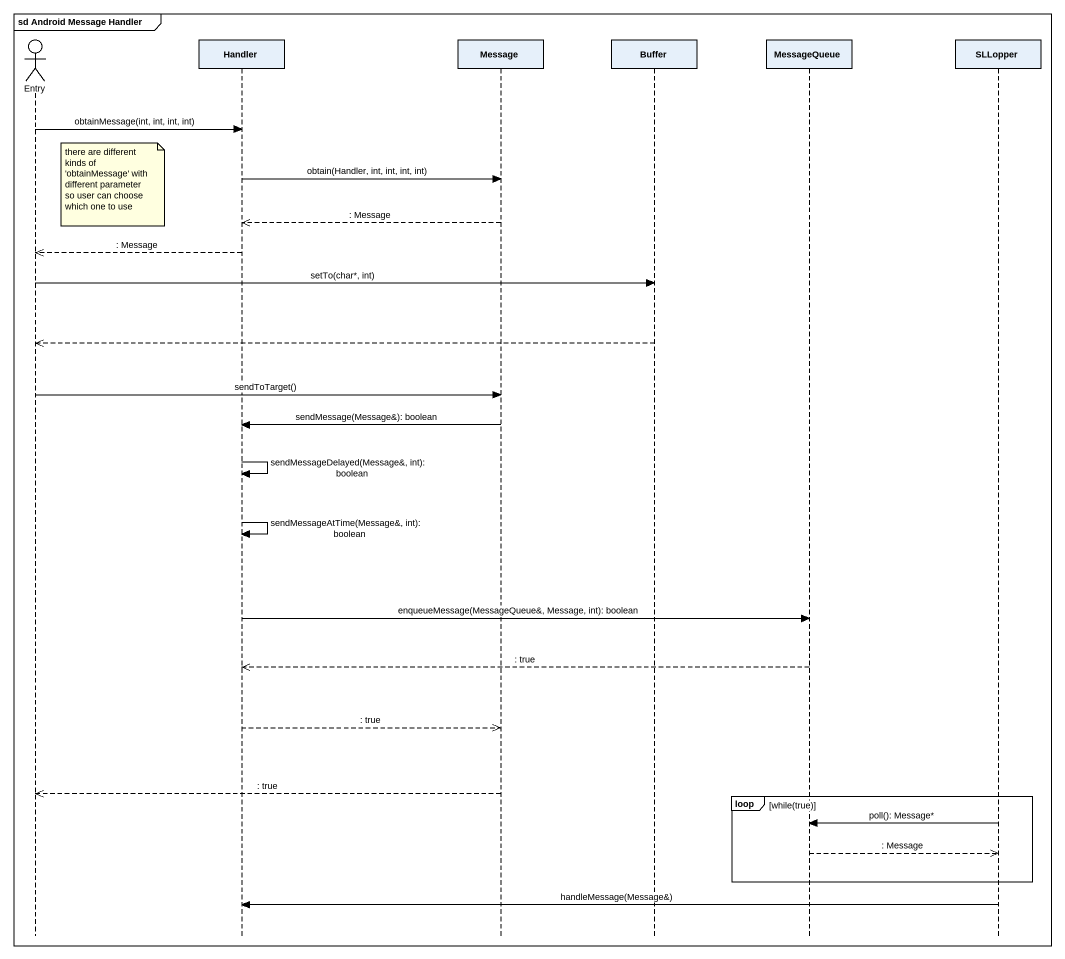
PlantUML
@startuml
mainframe sd Android Message Handler
hide footbox
actor Entry
participant Handler
participant Message
participant Buffer
participant MessageQueue
participant SLLopper

Entry -> Handler : obtainMessage(int, int, int, int)
Handler -> Message : obtain(Handler, int, int, int, int)
note right of Entry : there are different kinds of 'obtainMessage' with different parameter so user can choose which one to use
Message -->> Handler : : Message
Handler -->> Entry : : Message
Entry -> Buffer : setTo(char*, int)
Buffer -->> Entry
Entry -> Message : sendToTarget()
Message -> Handler : sendMessage(Message&): boolean
Handler -> Handler : sendMessageDelayed(Message&, int): boolean
Handler -> Handler : sendMessageAtTime(Message&, int): boolean
Handler -> MessageQueue : enqueueMessage(MessageQueue&, Message, int): boolean
MessageQueue -->> Handler : : true
Handler -->> Message : : true
Message -->> Entry : : true
loop while(true)
  SLLopper -> MessageQueue : poll(): Message*
  MessageQueue -->> SLLopper : : Message
end
SLLopper -> Handler : handleMessage(Message&)
@enduml
